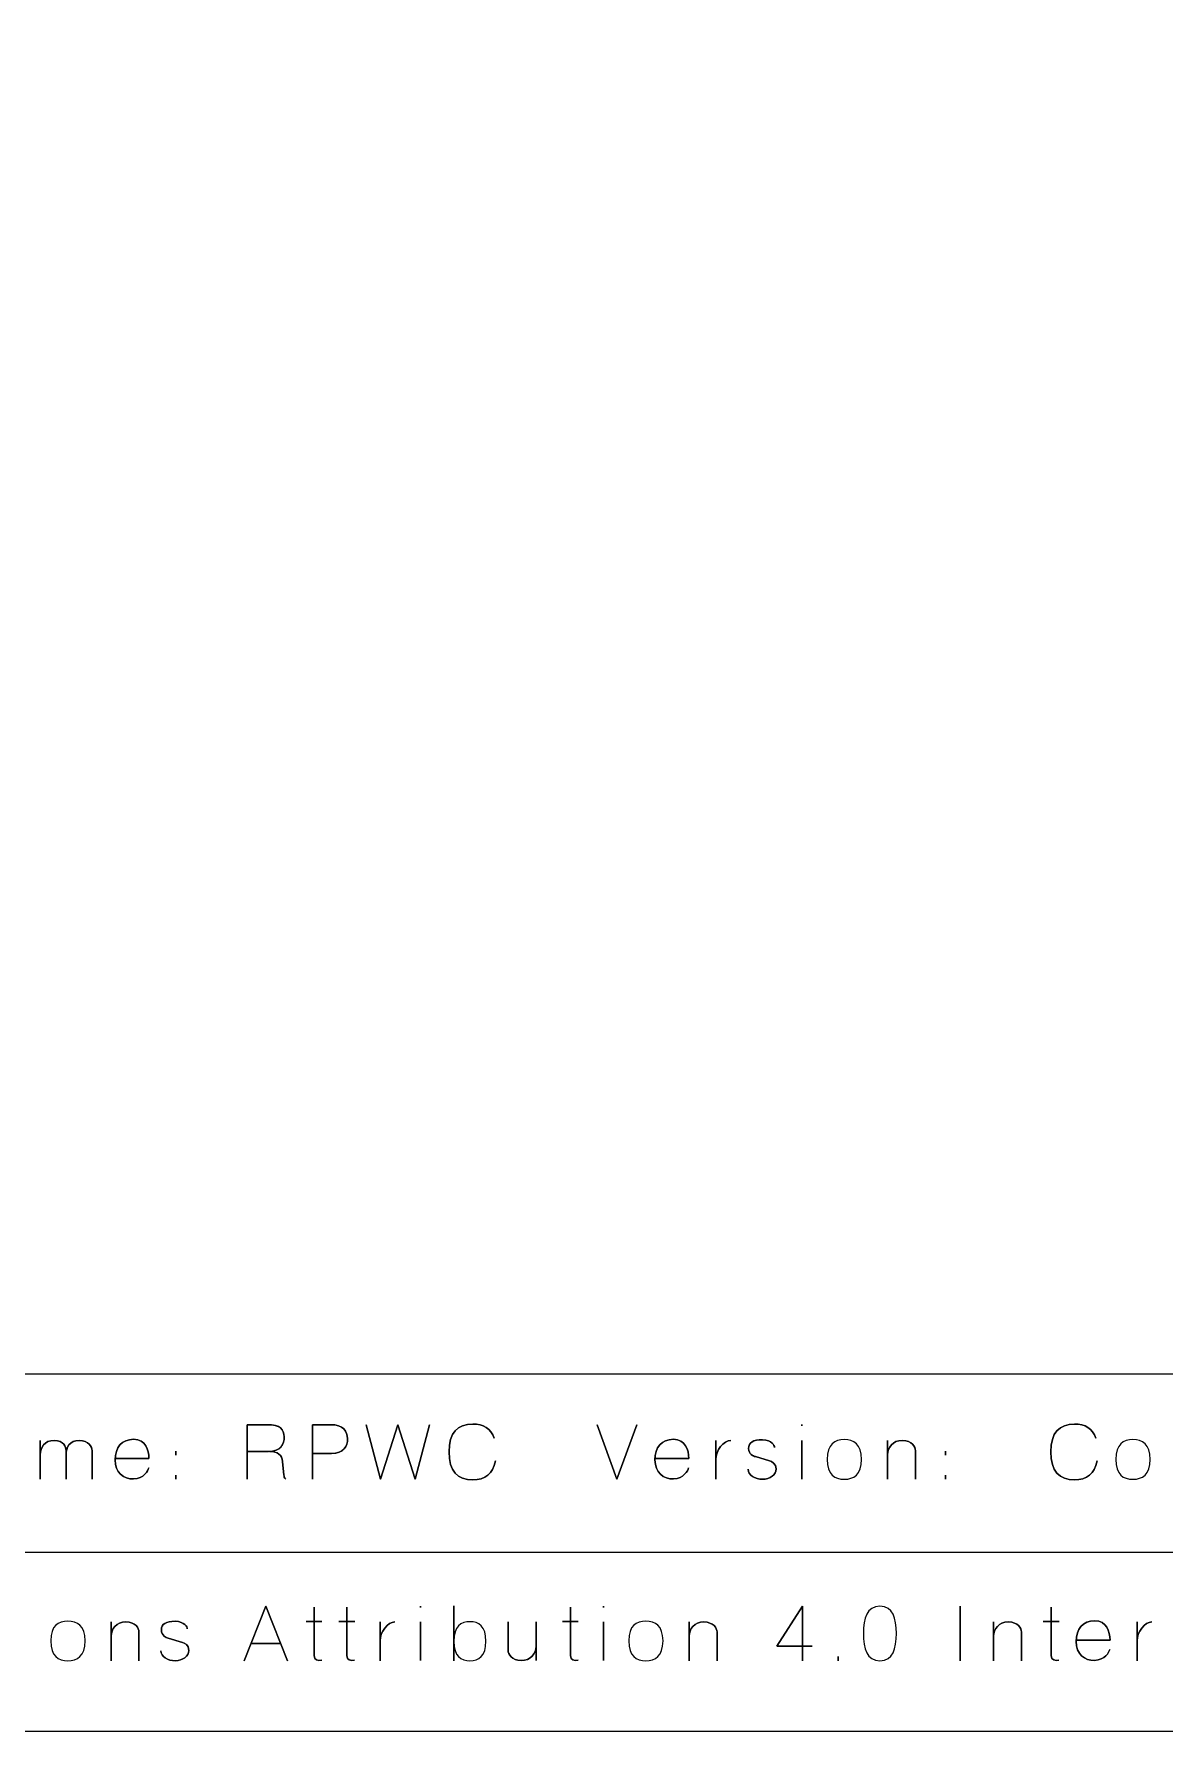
# Model space of a CAD drawing. Extents: x 15 to 785, y -585 to -15.
# Drawn here: x 210.3 to 400.1, y -585 to -300 of the extents above; entities that cross this region are included whole.
import ezdxf

# ---------------------------------------------------------------- set-up
doc = ezdxf.new("R2010")
doc.units = 0
doc.header["$MEASUREMENT"] = 0
doc.layers.add('LAYER_1', color=7, linetype='CONTINUOUS')

# ---------------------------------------------------------------- blocks, each defined once
blk = doc.blocks.new('BLOCK_2')
at = {"layer": 'LAYER_1', "color": 250}
blk.add_lwpolyline([(785, -555), (15, -555), (15, -525), (785, -525), (785, -555)], dxfattribs=at)
blk.add_open_spline([(785, -570), (785, -578.28), (778.28, -585), (770, -585), (770, -585), (30, -585), (30, -585), (21.72, -585), (15, -578.28), (15, -570), (15, -570), (15, -30), (15, -30), (15, -21.72), (21.72, -15), (30, -15), (30, -15), (770, -15), (770, -15), (778.28, -15), (785, -21.72), (785, -30), (785, -30), (785, -570), (785, -570)], degree=3, knots=[0, 0, 0, 0, 1, 1, 1, 2, 2, 2, 3, 3, 3, 4, 4, 4, 5, 5, 5, 6, 6, 6, 7, 7, 7, 8, 8, 8, 8], dxfattribs=at)
blk = doc.blocks.new('BLOCK_3')
at = {"layer": 'LAYER_1', "color": 30}
for points, knots in [([(246.1, -542.71), (246.1, -542.71), (246.1, -533.55), (246.1, -533.55), (246.1, -533.55), (249.44, -533.55), (249.44, -533.55), (251.78, -533.55), (252.27, -534.35), (252.34, -535.58), (252.39, -536.81), (251.76, -538.03), (249.69, -538.03), (249.69, -538.03), (246.1, -538.03), (246.1, -538.03), (246.1, -538.03), (249.69, -538.03), (249.69, -538.03), (251.73, -538.03), (252.39, -536.81), (252.34, -535.58), (252.27, -534.35), (251.73, -533.55), (249.44, -533.55), (249.44, -533.55), (246.1, -533.55), (246.1, -533.55), (246.1, -533.55), (246.1, -542.71), (246.1, -542.71)], [0, 0, 0, 0, 1, 1, 1, 2, 2, 2, 3, 3, 3, 4, 4, 4, 5, 5, 5, 6, 6, 6, 7, 7, 7, 8, 8, 8, 9, 9, 9, 10, 10, 10, 10]), ([(257.11, -542.71), (257.11, -542.71), (257.11, -533.55), (257.11, -533.55), (257.11, -533.55), (260.03, -533.55), (260.03, -533.55), (262.38, -533.55), (262.91, -534.67), (262.98, -535.9), (263.03, -537.13), (262.37, -538.41), (260.27, -538.41), (260.27, -538.41), (257.11, -538.41), (257.11, -538.41), (257.11, -538.41), (260.27, -538.41), (260.27, -538.41), (262.33, -538.41), (263.03, -537.13), (262.98, -535.9), (262.91, -534.67), (262.36, -533.55), (260.03, -533.55), (260.03, -533.55), (257.11, -533.55), (257.11, -533.55), (257.11, -533.55), (257.11, -542.71), (257.11, -542.71)], [0, 0, 0, 0, 1, 1, 1, 2, 2, 2, 3, 3, 3, 4, 4, 4, 5, 5, 5, 6, 6, 6, 7, 7, 7, 8, 8, 8, 9, 9, 9, 10, 10, 10, 10]), ([(266.13, -533.55), (266.13, -533.55), (268.54, -542.71), (268.54, -542.71), (268.54, -542.71), (271.45, -533.55), (271.45, -533.55), (271.45, -533.55), (274.36, -542.71), (274.36, -542.71), (274.36, -542.71), (276.77, -533.55), (276.77, -533.55), (276.77, -533.55), (274.36, -542.71), (274.36, -542.71), (274.36, -542.71), (271.45, -533.55), (271.45, -533.55), (271.45, -533.55), (268.54, -542.71), (268.54, -542.71), (268.54, -542.71), (266.13, -533.55), (266.13, -533.55)], [0, 0, 0, 0, 1, 1, 1, 2, 2, 2, 3, 3, 3, 4, 4, 4, 5, 5, 5, 6, 6, 6, 7, 7, 7, 8, 8, 8, 8]), ([(287.81, -539.63), (287.4, -541.82), (286.08, -542.81), (284, -542.81), (281.47, -542.81), (280.03, -541.37), (280.03, -538.12), (280.03, -534.88), (281.47, -533.44), (284, -533.44), (285.8, -533.44), (287.04, -534.18), (287.6, -535.81), (287.04, -534.18), (285.8, -533.44), (284, -533.44), (281.47, -533.44), (280.03, -534.88), (280.03, -538.12), (280.03, -541.37), (281.47, -542.81), (284, -542.81), (286.08, -542.81), (287.4, -541.82), (287.81, -539.63)], [0, 0, 0, 0, 1, 1, 1, 2, 2, 2, 3, 3, 3, 4, 4, 4, 5, 5, 5, 6, 6, 6, 7, 7, 7, 8, 8, 8, 8]), ([(311.54, -533.55), (311.54, -533.55), (308.22, -542.71), (308.22, -542.71), (308.22, -542.71), (304.89, -533.55), (304.89, -533.55), (304.89, -533.55), (308.22, -542.71), (308.22, -542.71), (308.22, -542.71), (311.54, -533.55), (311.54, -533.55)], [0, 0, 0, 0, 1, 1, 1, 2, 2, 2, 3, 3, 3, 4, 4, 4, 4]), ([(339.29, -533.77), (339.29, -533.77), (339.29, -533.54), (339.29, -533.54), (339.29, -533.54), (339.29, -533.77), (339.29, -533.77)], [0, 0, 0, 0, 1, 1, 1, 2, 2, 2, 2]), ([(385.05, -542.81), (382.53, -542.81), (381.09, -541.37), (381.09, -538.12), (381.09, -534.88), (382.53, -533.44), (385.05, -533.44), (386.86, -533.44), (388.1, -534.18), (388.66, -535.81), (388.1, -534.18), (386.86, -533.44), (385.05, -533.44), (382.53, -533.44), (381.09, -534.88), (381.09, -538.12), (381.09, -541.37), (382.53, -542.81), (385.05, -542.81), (387.14, -542.81), (388.46, -541.82), (388.86, -539.63), (388.46, -541.82), (387.14, -542.81), (385.05, -542.81)], [0, 0, 0, 0, 1, 1, 1, 2, 2, 2, 3, 3, 3, 4, 4, 4, 5, 5, 5, 6, 6, 6, 7, 7, 7, 8, 8, 8, 8]), ([(215.71, -542.71), (215.71, -542.71), (215.71, -538.46), (215.71, -537.88), (215.71, -537.3), (215.33, -536.2), (213.72, -536.19), (212.1, -536.18), (211.38, -537.44), (211.38, -538.6), (211.38, -537.44), (212.1, -536.18), (213.72, -536.19), (215.33, -536.2), (215.71, -537.3), (215.71, -537.88), (215.71, -538.46), (215.71, -542.71), (215.71, -542.71)], [0, 0, 0, 0, 1, 1, 1, 2, 2, 2, 3, 3, 3, 4, 4, 4, 5, 5, 5, 6, 6, 6, 6]), ([(211.38, -542.71), (211.38, -542.71), (211.38, -536.19), (211.38, -536.19), (211.38, -536.19), (211.38, -542.71), (211.38, -542.71)], [0, 0, 0, 0, 1, 1, 1, 2, 2, 2, 2]), ([(220.08, -542.71), (220.08, -542.71), (220.08, -538.46), (220.08, -537.88), (220.08, -537.3), (219.52, -536.2), (217.91, -536.19), (216.29, -536.18), (215.71, -537.44), (215.71, -538.6), (215.71, -537.44), (216.29, -536.18), (217.91, -536.19), (219.52, -536.2), (220.08, -537.3), (220.08, -537.88), (220.08, -538.46), (220.08, -542.71), (220.08, -542.71)], [0, 0, 0, 0, 1, 1, 1, 2, 2, 2, 3, 3, 3, 4, 4, 4, 5, 5, 5, 6, 6, 6, 6]), ([(223.97, -539.23), (223.97, -539.23), (229.64, -539.23), (229.64, -539.23), (229.64, -537.82), (229.08, -536.01), (227.06, -536.01), (225.06, -536.01), (223.95, -537.38), (223.95, -539.48), (223.95, -541.59), (225.37, -542.71), (227.06, -542.65), (228.77, -542.6), (229.5, -541.28), (229.59, -540.81), (229.5, -541.28), (228.77, -542.6), (227.06, -542.65), (225.37, -542.71), (223.95, -541.59), (223.95, -539.48), (223.95, -537.38), (225.06, -536.01), (227.06, -536.01), (229.08, -536.01), (229.64, -537.82), (229.64, -539.23), (229.64, -539.23), (223.97, -539.23), (223.97, -539.23)], [0, 0, 0, 0, 1, 1, 1, 2, 2, 2, 3, 3, 3, 4, 4, 4, 5, 5, 5, 6, 6, 6, 7, 7, 7, 8, 8, 8, 9, 9, 9, 10, 10, 10, 10]), ([(234.15, -538.69), (234.15, -538.69), (234.15, -537.99), (234.15, -537.99), (234.15, -537.99), (234.15, -538.69), (234.15, -538.69)], [0, 0, 0, 0, 1, 1, 1, 2, 2, 2, 2]), ([(252.62, -542.71), (252.36, -542.53), (252.3, -542.17), (252.3, -542.02), (252.3, -542.02), (252.07, -539.71), (252.07, -539.71), (251.99, -538.72), (251.28, -538.03), (249.87, -538.03), (251.28, -538.03), (251.99, -538.72), (252.07, -539.71), (252.07, -539.71), (252.3, -542.02), (252.3, -542.02), (252.3, -542.17), (252.36, -542.53), (252.62, -542.71)], [0, 0, 0, 0, 1, 1, 1, 2, 2, 2, 3, 3, 3, 4, 4, 4, 5, 5, 5, 6, 6, 6, 6]), ([(314.62, -539.23), (314.62, -539.23), (320.29, -539.23), (320.29, -539.23), (320.29, -537.82), (319.74, -536.01), (317.72, -536.01), (315.71, -536.01), (314.61, -537.38), (314.61, -539.48), (314.61, -541.59), (316.03, -542.71), (317.72, -542.65), (319.42, -542.6), (320.15, -541.28), (320.24, -540.81), (320.15, -541.28), (319.42, -542.6), (317.72, -542.65), (316.03, -542.71), (314.61, -541.59), (314.61, -539.48), (314.61, -537.38), (315.71, -536.01), (317.72, -536.01), (319.74, -536.01), (320.29, -537.82), (320.29, -539.23), (320.29, -539.23), (314.62, -539.23), (314.62, -539.23)], [0, 0, 0, 0, 1, 1, 1, 2, 2, 2, 3, 3, 3, 4, 4, 4, 5, 5, 5, 6, 6, 6, 7, 7, 7, 8, 8, 8, 9, 9, 9, 10, 10, 10, 10]), ([(327.33, -536.19), (326.15, -536.18), (324.8, -537.92), (324.84, -539.38), (324.8, -537.92), (326.15, -536.18), (327.33, -536.19)], [0, 0, 0, 0, 1, 1, 1, 2, 2, 2, 2]), ([(324.84, -536.19), (324.84, -536.19), (324.84, -542.71), (324.84, -542.71), (324.84, -542.71), (324.84, -536.19), (324.84, -536.19)], [0, 0, 0, 0, 1, 1, 1, 2, 2, 2, 2]), ([(334.67, -537.36), (334.7, -537.04), (334.28, -536.15), (332.68, -536.09), (331.08, -536.05), (330.34, -536.56), (330.34, -537.54), (330.34, -538.53), (331.17, -538.83), (331.47, -538.92), (331.47, -538.92), (333.87, -539.63), (333.87, -539.63), (334.19, -539.71), (334.95, -540.05), (334.95, -540.99), (334.95, -541.93), (333.95, -542.71), (332.68, -542.71), (331.41, -542.71), (330.25, -542.03), (330.25, -541.04), (330.25, -542.03), (331.41, -542.71), (332.68, -542.71), (333.95, -542.71), (334.95, -541.93), (334.95, -540.99), (334.95, -540.05), (334.19, -539.71), (333.87, -539.63), (333.87, -539.63), (331.47, -538.92), (331.47, -538.92), (331.17, -538.83), (330.34, -538.53), (330.34, -537.54), (330.34, -536.56), (331.08, -536.05), (332.68, -536.09), (334.28, -536.15), (334.7, -537.04), (334.67, -537.36)], [0, 0, 0, 0, 1, 1, 1, 2, 2, 2, 3, 3, 3, 4, 4, 4, 5, 5, 5, 6, 6, 6, 7, 7, 7, 8, 8, 8, 9, 9, 9, 10, 10, 10, 11, 11, 11, 12, 12, 12, 13, 13, 13, 14, 14, 14, 14]), ([(339.29, -542.69), (339.29, -542.69), (339.29, -536.18), (339.29, -536.18), (339.29, -536.18), (339.29, -542.72), (339.29, -542.69)], [0, 0, 0, 0, 1, 1, 1, 2, 2, 2, 2]), ([(343.52, -539.38), (343.52, -536.81), (344.83, -536.06), (346.41, -536.06), (347.99, -536.06), (349.29, -536.81), (349.29, -539.38), (349.29, -541.96), (347.99, -542.71), (346.41, -542.71), (344.83, -542.71), (343.52, -541.96), (343.52, -539.38)], [0, 0, 0, 0, 1, 1, 1, 2, 2, 2, 3, 3, 3, 4, 4, 4, 4]), ([(343.52, -539.38), (343.52, -536.81), (344.83, -536.06), (346.41, -536.06), (347.99, -536.06), (349.29, -536.81), (349.29, -539.38), (349.29, -541.96), (347.99, -542.71), (346.41, -542.71), (344.83, -542.71), (343.52, -541.96), (343.52, -539.38)], [0, 0, 0, 0, 1, 1, 1, 2, 2, 2, 3, 3, 3, 4, 4, 4, 4]), ([(358.36, -537.88), (358.36, -537.3), (357.77, -536.2), (356.16, -536.19), (354.53, -536.18), (353.68, -537.44), (353.68, -538.6), (353.68, -537.44), (354.53, -536.18), (356.16, -536.19), (357.77, -536.2), (358.36, -537.3), (358.36, -537.88), (358.36, -538.46), (358.36, -542.71), (358.36, -542.71), (358.36, -542.71), (358.36, -538.46), (358.36, -537.88)], [0, 0, 0, 0, 1, 1, 1, 2, 2, 2, 3, 3, 3, 4, 4, 4, 5, 5, 5, 6, 6, 6, 6]), ([(353.68, -536.19), (353.68, -536.19), (353.68, -542.71), (353.68, -542.71), (353.68, -542.71), (353.68, -536.19), (353.68, -536.19)], [0, 0, 0, 0, 1, 1, 1, 2, 2, 2, 2]), ([(363.4, -538.69), (363.4, -538.69), (363.4, -537.99), (363.4, -537.99), (363.4, -537.99), (363.4, -538.69), (363.4, -538.69)], [0, 0, 0, 0, 1, 1, 1, 2, 2, 2, 2]), ([(391.99, -539.38), (391.99, -536.81), (393.29, -536.06), (394.87, -536.06), (396.46, -536.06), (397.75, -536.81), (397.75, -539.38), (397.75, -541.96), (396.46, -542.71), (394.87, -542.71), (393.29, -542.71), (391.99, -541.96), (391.99, -539.38)], [0, 0, 0, 0, 1, 1, 1, 2, 2, 2, 3, 3, 3, 4, 4, 4, 4]), ([(391.99, -539.38), (391.99, -536.81), (393.29, -536.06), (394.87, -536.06), (396.46, -536.06), (397.75, -536.81), (397.75, -539.38), (397.75, -541.96), (396.46, -542.71), (394.87, -542.71), (393.29, -542.71), (391.99, -541.96), (391.99, -539.38)], [0, 0, 0, 0, 1, 1, 1, 2, 2, 2, 3, 3, 3, 4, 4, 4, 4]), ([(234.15, -542.71), (234.15, -542.71), (234.15, -542.01), (234.15, -542.01), (234.15, -542.01), (234.15, -542.71), (234.15, -542.71)], [0, 0, 0, 0, 1, 1, 1, 2, 2, 2, 2]), ([(363.4, -542.71), (363.4, -542.71), (363.4, -542.01), (363.4, -542.01), (363.4, -542.01), (363.4, -542.71), (363.4, -542.71)], [0, 0, 0, 0, 1, 1, 1, 2, 2, 2, 2]), ([(245.64, -573.19), (245.64, -573.19), (249.27, -564.03), (249.27, -564.03), (249.27, -564.03), (252.92, -573.19), (252.92, -573.19), (252.92, -573.19), (249.27, -564.03), (249.27, -564.03), (249.27, -564.03), (245.64, -573.19), (245.64, -573.19)], [0, 0, 0, 0, 1, 1, 1, 2, 2, 2, 3, 3, 3, 4, 4, 4, 4]), ([(258.65, -573.12), (258.02, -573.16), (257.35, -573.19), (257.35, -572.33), (257.35, -571.47), (257.35, -564.21), (257.35, -564.21), (257.35, -564.21), (257.35, -571.47), (257.35, -572.33), (257.35, -573.19), (258.02, -573.16), (258.65, -573.12)], [0, 0, 0, 0, 1, 1, 1, 2, 2, 2, 3, 3, 3, 4, 4, 4, 4]), ([(264.16, -573.12), (263.54, -573.16), (262.86, -573.19), (262.86, -572.33), (262.86, -571.47), (262.86, -564.21), (262.86, -564.21), (262.86, -564.21), (262.86, -571.47), (262.86, -572.33), (262.86, -573.19), (263.54, -573.16), (264.16, -573.12)], [0, 0, 0, 0, 1, 1, 1, 2, 2, 2, 3, 3, 3, 4, 4, 4, 4]), ([(275.25, -564.25), (275.25, -564.25), (275.25, -564.02), (275.25, -564.02), (275.25, -564.02), (275.25, -564.25), (275.25, -564.25)], [0, 0, 0, 0, 1, 1, 1, 2, 2, 2, 2]), ([(280.85, -563.99), (280.85, -563.99), (280.85, -573.19), (280.85, -573.19), (280.85, -573.19), (280.85, -563.99), (280.85, -563.99)], [0, 0, 0, 0, 1, 1, 1, 2, 2, 2, 2]), ([(301.7, -573.12), (301.08, -573.16), (300.4, -573.19), (300.4, -572.33), (300.4, -571.47), (300.4, -564.21), (300.4, -564.21), (300.4, -564.21), (300.4, -571.47), (300.4, -572.33), (300.4, -573.19), (301.08, -573.16), (301.7, -573.12)], [0, 0, 0, 0, 1, 1, 1, 2, 2, 2, 3, 3, 3, 4, 4, 4, 4]), ([(305.97, -564.25), (305.97, -564.25), (305.97, -564.02), (305.97, -564.02), (305.97, -564.02), (305.97, -564.25), (305.97, -564.25)], [0, 0, 0, 0, 1, 1, 1, 2, 2, 2, 2]), ([(339.37, -573.19), (339.37, -573.19), (339.37, -564.03), (339.37, -564.03), (339.37, -564.03), (335.05, -570.75), (335.05, -570.75), (335.05, -570.75), (340.99, -570.75), (340.99, -570.75), (340.99, -570.75), (335.05, -570.75), (335.05, -570.75), (335.05, -570.75), (339.37, -564.03), (339.37, -564.03), (339.37, -564.03), (339.37, -573.19), (339.37, -573.19)], [0, 0, 0, 0, 1, 1, 1, 2, 2, 2, 3, 3, 3, 4, 4, 4, 5, 5, 5, 6, 6, 6, 6]), ([(349.62, -568.61), (349.62, -566.1), (350.15, -564.04), (352.38, -564.04), (354.62, -564.04), (355.15, -566.1), (355.15, -568.61), (355.15, -571.14), (354.62, -573.19), (352.38, -573.19), (350.15, -573.19), (349.62, -571.14), (349.62, -568.61)], [0, 0, 0, 0, 1, 1, 1, 2, 2, 2, 3, 3, 3, 4, 4, 4, 4]), ([(349.62, -568.61), (349.62, -566.1), (350.15, -564.04), (352.38, -564.04), (354.62, -564.04), (355.15, -566.1), (355.15, -568.61), (355.15, -571.14), (354.62, -573.19), (352.38, -573.19), (350.15, -573.19), (349.62, -571.14), (349.62, -568.61)], [0, 0, 0, 0, 1, 1, 1, 2, 2, 2, 3, 3, 3, 4, 4, 4, 4]), ([(365.88, -573.19), (365.88, -573.19), (365.88, -564.03), (365.88, -564.03), (365.88, -564.03), (365.88, -573.19), (365.88, -573.19)], [0, 0, 0, 0, 1, 1, 1, 2, 2, 2, 2]), ([(382.46, -573.12), (381.84, -573.16), (381.16, -573.19), (381.16, -572.33), (381.16, -571.47), (381.16, -564.21), (381.16, -564.21), (381.16, -564.21), (381.16, -571.47), (381.16, -572.33), (381.16, -573.19), (381.84, -573.16), (382.46, -573.12)], [0, 0, 0, 0, 1, 1, 1, 2, 2, 2, 3, 3, 3, 4, 4, 4, 4]), ([(213.13, -569.86), (213.13, -567.29), (214.44, -566.54), (216.01, -566.54), (217.6, -566.54), (218.9, -567.29), (218.9, -569.86), (218.9, -572.44), (217.6, -573.19), (216.01, -573.19), (214.44, -573.19), (213.13, -572.44), (213.13, -569.86)], [0, 0, 0, 0, 1, 1, 1, 2, 2, 2, 3, 3, 3, 4, 4, 4, 4]), ([(213.13, -569.86), (213.13, -567.29), (214.44, -566.54), (216.01, -566.54), (217.6, -566.54), (218.9, -567.29), (218.9, -569.86), (218.9, -572.44), (217.6, -573.19), (216.01, -573.19), (214.44, -573.19), (213.13, -572.44), (213.13, -569.86)], [0, 0, 0, 0, 1, 1, 1, 2, 2, 2, 3, 3, 3, 4, 4, 4, 4]), ([(227.96, -568.36), (227.96, -567.78), (227.38, -566.68), (225.77, -566.67), (224.14, -566.66), (223.29, -567.92), (223.29, -569.08), (223.29, -567.92), (224.14, -566.66), (225.77, -566.67), (227.38, -566.68), (227.96, -567.78), (227.96, -568.36), (227.96, -568.94), (227.96, -573.19), (227.96, -573.19), (227.96, -573.19), (227.96, -568.94), (227.96, -568.36)], [0, 0, 0, 0, 1, 1, 1, 2, 2, 2, 3, 3, 3, 4, 4, 4, 5, 5, 5, 6, 6, 6, 6]), ([(223.29, -566.67), (223.29, -566.67), (223.29, -573.19), (223.29, -573.19), (223.29, -573.19), (223.29, -566.67), (223.29, -566.67)], [0, 0, 0, 0, 1, 1, 1, 2, 2, 2, 2]), ([(234.06, -566.57), (232.46, -566.53), (231.72, -567.04), (231.72, -568.02), (231.72, -569.01), (232.55, -569.31), (232.85, -569.4), (232.85, -569.4), (235.25, -570.11), (235.25, -570.11), (235.57, -570.19), (236.33, -570.53), (236.33, -571.47), (236.33, -572.41), (235.33, -573.19), (234.06, -573.19), (232.79, -573.19), (231.63, -572.51), (231.63, -571.52), (231.63, -572.51), (232.79, -573.19), (234.06, -573.19), (235.33, -573.19), (236.33, -572.41), (236.33, -571.47), (236.33, -570.53), (235.57, -570.19), (235.25, -570.11), (235.25, -570.11), (232.85, -569.4), (232.85, -569.4), (232.55, -569.31), (231.72, -569.01), (231.72, -568.02), (231.72, -567.04), (232.46, -566.53), (234.06, -566.57), (235.66, -566.63), (236.08, -567.52), (236.05, -567.84), (236.08, -567.52), (235.66, -566.63), (234.06, -566.57)], [0, 0, 0, 0, 1, 1, 1, 2, 2, 2, 3, 3, 3, 4, 4, 4, 5, 5, 5, 6, 6, 6, 7, 7, 7, 8, 8, 8, 9, 9, 9, 10, 10, 10, 11, 11, 11, 12, 12, 12, 13, 13, 13, 14, 14, 14, 14]), ([(256.02, -566.61), (256.02, -566.61), (258.67, -566.61), (258.67, -566.61), (258.67, -566.61), (256.02, -566.61), (256.02, -566.61)], [0, 0, 0, 0, 1, 1, 1, 2, 2, 2, 2]), ([(261.53, -566.61), (261.53, -566.61), (264.18, -566.61), (264.18, -566.61), (264.18, -566.61), (261.53, -566.61), (261.53, -566.61)], [0, 0, 0, 0, 1, 1, 1, 2, 2, 2, 2]), ([(268.45, -569.86), (268.41, -568.4), (269.76, -566.66), (270.94, -566.67), (269.76, -566.66), (268.41, -568.4), (268.45, -569.86)], [0, 0, 0, 0, 1, 1, 1, 2, 2, 2, 2]), ([(268.45, -573.19), (268.45, -573.19), (268.45, -566.67), (268.45, -566.67), (268.45, -566.67), (268.45, -573.19), (268.45, -573.19)], [0, 0, 0, 0, 1, 1, 1, 2, 2, 2, 2]), ([(275.25, -573.17), (275.25, -573.17), (275.25, -566.66), (275.25, -566.66), (275.25, -566.66), (275.25, -573.2), (275.25, -573.17)], [0, 0, 0, 0, 1, 1, 1, 2, 2, 2, 2]), ([(283.54, -566.63), (285.02, -566.63), (286.23, -567.36), (286.23, -569.91), (286.23, -572.45), (285.02, -573.19), (283.54, -573.19), (282.05, -573.19), (280.85, -572.45), (280.85, -569.91), (280.85, -567.36), (282.05, -566.63), (283.54, -566.63)], [0, 0, 0, 0, 1, 1, 1, 2, 2, 2, 3, 3, 3, 4, 4, 4, 4]), ([(283.54, -566.63), (285.02, -566.63), (286.23, -567.36), (286.23, -569.91), (286.23, -572.45), (285.02, -573.19), (283.54, -573.19), (282.05, -573.19), (280.85, -572.45), (280.85, -569.91), (280.85, -567.36), (282.05, -566.63), (283.54, -566.63)], [0, 0, 0, 0, 1, 1, 1, 2, 2, 2, 3, 3, 3, 4, 4, 4, 4]), ([(289.95, -566.65), (289.95, -566.65), (289.95, -570.9), (289.95, -571.48), (289.95, -572.07), (290.54, -573.16), (292.15, -573.17), (293.77, -573.19), (294.64, -571.93), (294.64, -570.76), (294.64, -571.93), (293.77, -573.19), (292.15, -573.17), (290.54, -573.16), (289.95, -572.07), (289.95, -571.48), (289.95, -570.9), (289.95, -566.65), (289.95, -566.65)], [0, 0, 0, 0, 1, 1, 1, 2, 2, 2, 3, 3, 3, 4, 4, 4, 5, 5, 5, 6, 6, 6, 6]), ([(294.64, -566.65), (294.64, -566.65), (294.64, -573.17), (294.64, -573.17), (294.64, -573.17), (294.64, -566.65), (294.64, -566.65)], [0, 0, 0, 0, 1, 1, 1, 2, 2, 2, 2]), ([(299.07, -566.61), (299.07, -566.61), (301.72, -566.61), (301.72, -566.61), (301.72, -566.61), (299.07, -566.61), (299.07, -566.61)], [0, 0, 0, 0, 1, 1, 1, 2, 2, 2, 2]), ([(305.97, -573.17), (305.97, -573.17), (305.97, -566.66), (305.97, -566.66), (305.97, -566.66), (305.97, -573.2), (305.97, -573.17)], [0, 0, 0, 0, 1, 1, 1, 2, 2, 2, 2]), ([(310.2, -569.86), (310.2, -567.29), (311.5, -566.54), (313.08, -566.54), (314.67, -566.54), (315.96, -567.29), (315.96, -569.86), (315.96, -572.44), (314.67, -573.19), (313.08, -573.19), (311.5, -573.19), (310.2, -572.44), (310.2, -569.86)], [0, 0, 0, 0, 1, 1, 1, 2, 2, 2, 3, 3, 3, 4, 4, 4, 4]), ([(310.2, -569.86), (310.2, -567.29), (311.5, -566.54), (313.08, -566.54), (314.67, -566.54), (315.96, -567.29), (315.96, -569.86), (315.96, -572.44), (314.67, -573.19), (313.08, -573.19), (311.5, -573.19), (310.2, -572.44), (310.2, -569.86)], [0, 0, 0, 0, 1, 1, 1, 2, 2, 2, 3, 3, 3, 4, 4, 4, 4]), ([(325.03, -573.19), (325.03, -573.19), (325.03, -568.94), (325.03, -568.36), (325.03, -567.78), (324.44, -566.68), (322.83, -566.67), (321.21, -566.66), (320.36, -567.92), (320.36, -569.08), (320.36, -567.92), (321.21, -566.66), (322.83, -566.67), (324.44, -566.68), (325.03, -567.78), (325.03, -568.36), (325.03, -568.94), (325.03, -573.19), (325.03, -573.19)], [0, 0, 0, 0, 1, 1, 1, 2, 2, 2, 3, 3, 3, 4, 4, 4, 5, 5, 5, 6, 6, 6, 6]), ([(320.36, -573.19), (320.36, -573.19), (320.36, -566.67), (320.36, -566.67), (320.36, -566.67), (320.36, -573.19), (320.36, -573.19)], [0, 0, 0, 0, 1, 1, 1, 2, 2, 2, 2]), ([(376.16, -573.19), (376.16, -573.19), (376.16, -568.94), (376.16, -568.36), (376.16, -567.78), (375.57, -566.68), (373.96, -566.67), (372.34, -566.66), (371.49, -567.92), (371.49, -569.08), (371.49, -567.92), (372.34, -566.66), (373.96, -566.67), (375.57, -566.68), (376.16, -567.78), (376.16, -568.36), (376.16, -568.94), (376.16, -573.19), (376.16, -573.19)], [0, 0, 0, 0, 1, 1, 1, 2, 2, 2, 3, 3, 3, 4, 4, 4, 5, 5, 5, 6, 6, 6, 6]), ([(371.49, -573.19), (371.49, -573.19), (371.49, -566.67), (371.49, -566.67), (371.49, -566.67), (371.49, -573.19), (371.49, -573.19)], [0, 0, 0, 0, 1, 1, 1, 2, 2, 2, 2]), ([(379.83, -566.61), (379.83, -566.61), (382.48, -566.61), (382.48, -566.61), (382.48, -566.61), (379.83, -566.61), (379.83, -566.61)], [0, 0, 0, 0, 1, 1, 1, 2, 2, 2, 2]), ([(391.03, -569.71), (391.03, -568.3), (390.47, -566.49), (388.45, -566.49), (386.45, -566.49), (385.34, -567.86), (385.34, -569.96), (385.34, -572.07), (386.76, -573.19), (388.45, -573.14), (390.15, -573.08), (390.89, -571.76), (390.98, -571.29), (390.89, -571.76), (390.15, -573.08), (388.45, -573.14), (386.76, -573.19), (385.34, -572.07), (385.34, -569.96), (385.34, -567.86), (386.45, -566.49), (388.45, -566.49), (390.47, -566.49), (391.03, -568.3), (391.03, -569.71), (391.03, -569.71), (385.35, -569.71), (385.35, -569.71), (385.35, -569.71), (391.03, -569.71), (391.03, -569.71)], [0, 0, 0, 0, 1, 1, 1, 2, 2, 2, 3, 3, 3, 4, 4, 4, 5, 5, 5, 6, 6, 6, 7, 7, 7, 8, 8, 8, 9, 9, 9, 10, 10, 10, 10]), ([(395.58, -569.86), (395.54, -568.4), (396.88, -566.66), (398.07, -566.67), (396.88, -566.66), (395.54, -568.4), (395.58, -569.86)], [0, 0, 0, 0, 1, 1, 1, 2, 2, 2, 2]), ([(395.58, -573.19), (395.58, -573.19), (395.58, -566.67), (395.58, -566.67), (395.58, -566.67), (395.58, -573.19), (395.58, -573.19)], [0, 0, 0, 0, 1, 1, 1, 2, 2, 2, 2]), ([(246.79, -570.3), (246.79, -570.3), (251.76, -570.3), (251.76, -570.3), (251.76, -570.3), (246.79, -570.3), (246.79, -570.3)], [0, 0, 0, 0, 1, 1, 1, 2, 2, 2, 2]), ([(345.39, -573.19), (345.39, -573.19), (345.39, -572.49), (345.39, -572.49), (345.39, -572.49), (345.39, -573.19), (345.39, -573.19)], [0, 0, 0, 0, 1, 1, 1, 2, 2, 2, 2])]:
    blk.add_open_spline(points, degree=3, knots=knots, dxfattribs=at)

msp = doc.modelspace()

# ---------------------------------------------------------------- block references
at = {"layer": 'LAYER_1'}
for name in ['BLOCK_2', 'BLOCK_3']:
    msp.add_blockref(name, (0, 0), dxfattribs=at)

doc.saveas('drawing.dxf')
